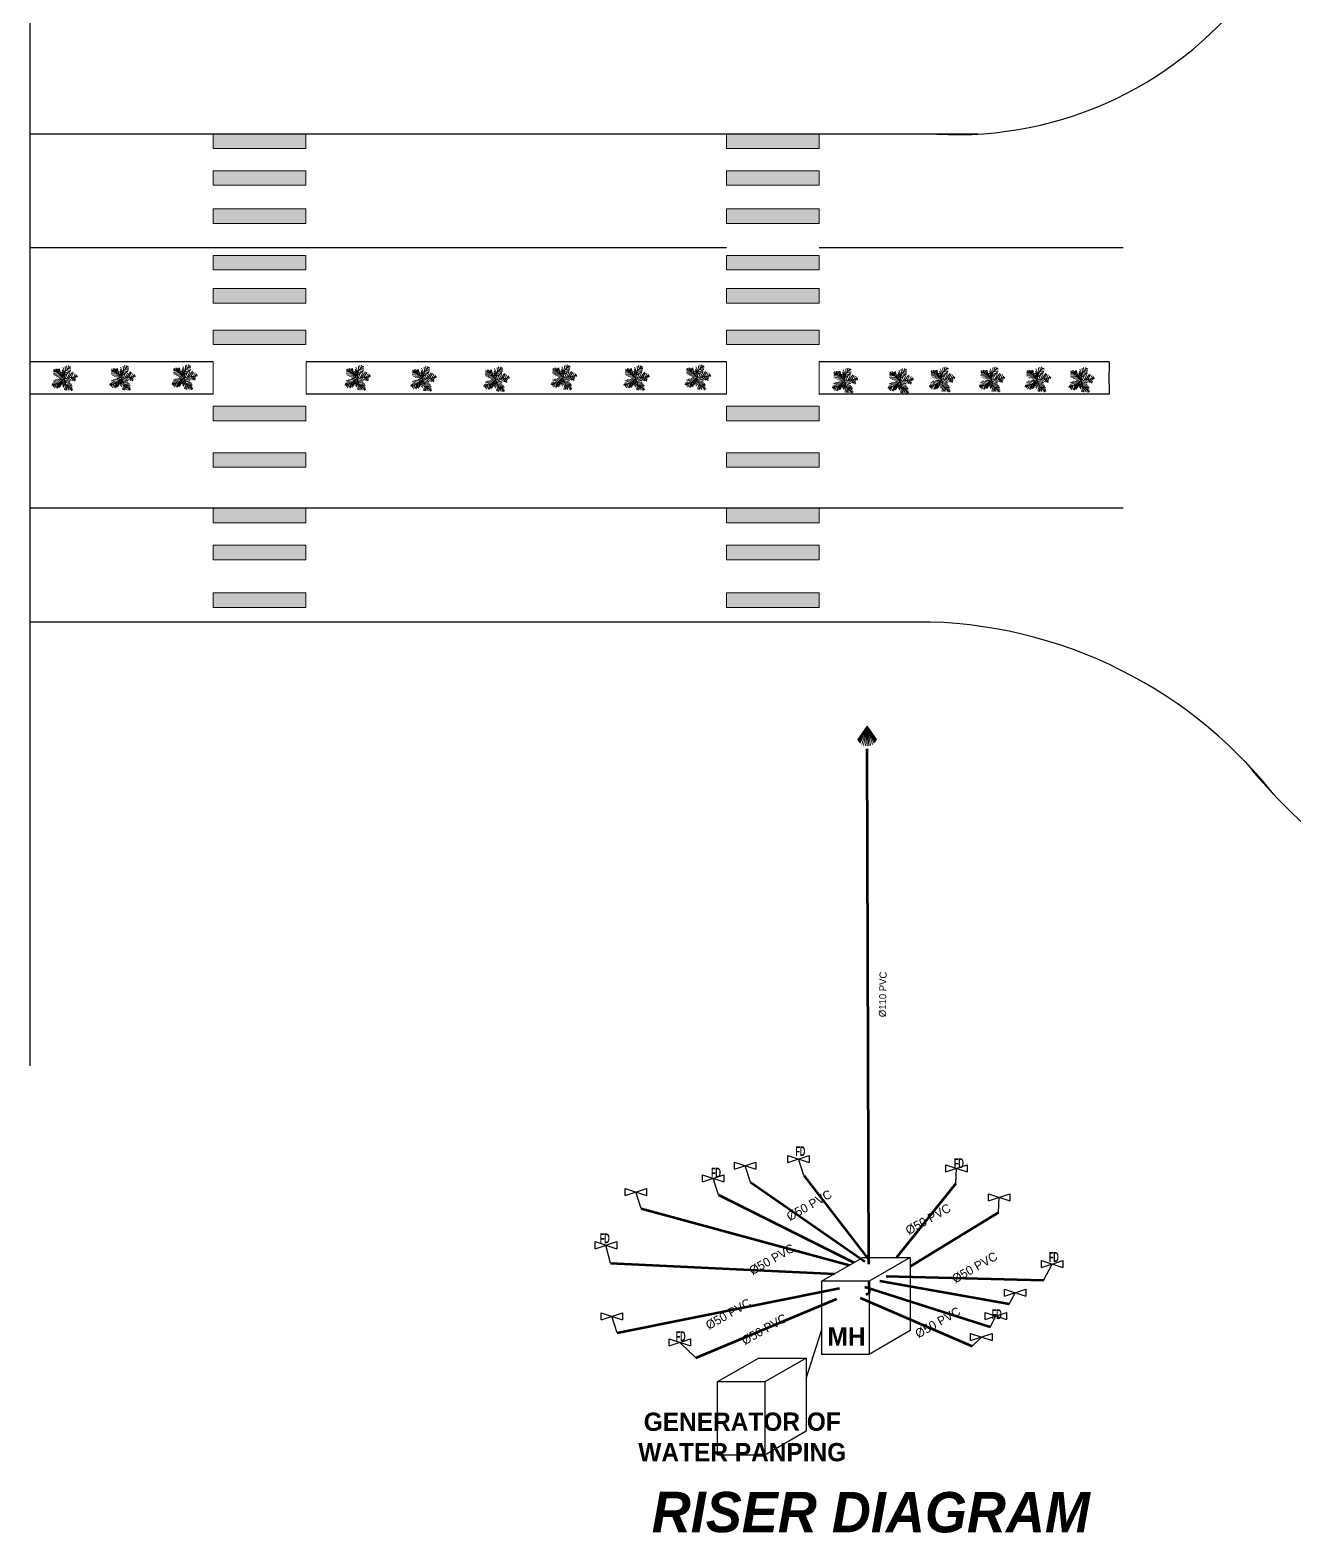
# Model space of a CAD drawing. Header units: inches. Extents: x -291016 to -124071, y 25078 to 137196.
# Drawn here: x -177749 to -173863, y 38598 to 43218 of the extents above; entities that cross this region are included whole.
import ezdxf

# ---------------------------------------------------------------- set-up
doc = ezdxf.new("R2010")
doc.units = ezdxf.units.IN
doc.header["$MEASUREMENT"] = 0
doc.linetypes.add('DASHDOT', pattern=[1, 0.5, -0.25, 0, -0.25])
for name, color, linetype, lineweight in [('DOOR', 112, 'Continuous', 20), ('Furn', 106, 'Continuous', 9), ('HATCH', 8, 'Continuous', 9), ('text', 7, 'Continuous', 35), ('VIS', 31, 'Continuous', 18), ('WALL SEC', 7, 'Continuous', 50), ('WATER', 4, 'DASHDOT', 50), ('win', 181, 'Continuous', 25)]:
    doc.layers.add(name, color=color, linetype=linetype, lineweight=lineweight)
doc.layers.add('SITE', color=4, linetype='Continuous')
doc.styles.add('ROMANS', font='romans.shx', dxfattribs={"width": 0.85})
doc.styles.add('style-100', font='times.ttf', dxfattribs={"height": 2.5})
doc.linetypes.add('COLD_WATER_SUPPLY', pattern='A,12.7,-5.08,["CWL",Standard,S=2.54,R=0,X=-2.54,Y=-1.27],-5.08', length=22.86)
doc.linetypes.add('PVC_PIPE_LINE', pattern='A,0.5,-0.2,[")",ROMANS,S=0.1,R=0,X=-0.1,Y=-0.05],-0.001', length=0.701)

# ---------------------------------------------------------------- blocks, each defined once
blk = doc.blocks.new('*U4')
for p, q in [((-47.498, 19.737), (-55.83, 18.344)), ((-40.615, 13.7), (-55.105, 10.913)), ((-31.5, 4.5), (-52.5, 25.5)), ((-33.37, 6.269), (-52.207, 5.34)), ((-48.585, 21.131), (-49.309, 29.026)), ((-28.299, 3.483), (-47.86, -5.805)), ((-43.513, 28.561), (-42.427, 15.558)), ((-38.442, 26.239), (-34.819, 7.663)), ((-21.416, 3.018), (-38.079, -8.128)), ((-35.544, 28.097), (-24.314, 3.947)), ((0, 0), (-31.5, 4.5)), ((-14.533, 2.09), (-30.834, 25.31)), ((-15.982, 2.09), (-30.11, -9.521)), ((-3.665, 19.273), (-27.574, 35.527)), ((-5.114, 28.097), (-24.676, 40.636)), ((-24.314, 23.917), (-2.941, 13.7)), ((0, 0), (-22.5, -19.5)), ((-7.288, 39.707), (-21.778, 46.673)), ((-6.563, 1.161), (-21.416, -8.128)), ((-20.691, 13.7), (-1.129, 4.876)), ((-8.737, 47.138), (-17.069, 52.711)), ((-10.186, 53.64), (-13.084, 55.962)), ((0, 0), (-10.5, 57)), ((-9.099, 51.782), (-6.563, 55.962)), ((-7.65, 43.423), (-2.578, 49.46)), ((-5.839, 35.992), (4.667, 48.067)), ((-5.114, 27.632), (10.463, 46.673)), ((-2.941, 16.486), (8.652, 37.85)), ((-1.129, 6.734), (9.014, 26.704)), ((0, 0), (27, 9)), ((0, 0), (18, -22.5)), ((3.942, 1.625), (11.187, 24.381)), ((6.478, 1.625), (26.04, -8.592)), ((10.101, 3.483), (17.708, 26.239)), ((11.187, 3.483), (30.749, -5.805)), ((16.259, 5.805), (23.142, 31.348)), ((18.07, 5.805), (35.096, -3.483)), ((22.055, 7.198), (27.489, 32.277)), ((24.229, 7.663), (46.688, 1.625)), ((27, 9), (48, 36)), ((27.127, 9.056), (31.112, 35.992)), ((29.662, 12.307), (48.137, 6.269)), ((31.836, 30.883), (32.561, 16.486)), ((33.285, 16.486), (48.862, 10.913)), ((35.096, 32.741), (37.27, 22.524)), ((36.183, 19.737), (48.137, 17.88)), ((38.719, 34.134), (41.979, 28.561)), ((40.53, 25.775), (48.862, 24.846)), ((43.791, 29.954), (51.036, 30.883)), ((44.153, 36.456), (45.239, 32.741)), ((-17.431, -15.094), (-42.789, -18.809)), ((-28.299, -29.026), (-42.789, -31.348)), ((-24.314, -21.596), (-42.427, -22.06)), ((-30.834, -34.135), (-42.427, -35.528)), ((-34.457, -39.708), (-40.978, -42.494)), ((-26.849, -26.24), (-40.253, -25.775)), ((-22.5, -19.5), (-37.5, -45)), ((-32.646, -36.921), (-31.921, -44.352)), ((-15.257, -12.772), (-30.11, -12.772)), ((-29.023, -30.884), (-27.936, -43.887)), ((-25.038, -23.918), (-22.865, -45.281)), ((-20.691, -18.345), (-17.793, -44.352)), ((-6.563, -5.805), (-19.967, -9.985)), ((-17.069, -15.094), (-12.721, -40.172)), ((-13.446, -11.378), (-8.737, -32.741)), ((-9.461, -8.592), (-6.201, -23.453)), ((-4.752, -3.483), (-3.665, -14.629)), ((2.493, -3.019), (-1.491, -20.202)), ((1.769, -2.555), (24.229, -9.521)), ((5.029, -6.27), (2.131, -25.775)), ((9.014, -11.378), (3.58, -35.992)), ((14.085, -16.951), (6.478, -40.172)), ((7.565, -9.056), (32.198, -14.629)), ((18.07, -22.524), (8.289, -45.745)), ((12.274, -15.094), (36.907, -18.809)), ((20.244, -30.419), (15.897, -44.816)), ((16.259, -19.738), (36.183, -22.989)), ((18, -22.5), (27, -52.5)), ((18.433, -22.524), (40.53, -29.026)), ((19.157, -25.311), (38.719, -33.206)), ((22.78, -37.85), (19.519, -48.532)), ((21.331, -32.741), (39.081, -40.636)), ((22.78, -38.314), (34.372, -44.816)), ((24.591, -45.745), (23.142, -50.854)), ((24.591, -43.423), (30.749, -47.603)), ((26.764, -49.925), (28.213, -50.854))]:
    blk.add_line(p, q)

msp = doc.modelspace()

# ---------------------------------------------------------------- hatches: boundary and pattern name
at = {"layer": 'DOOR', "linetype": 'Continuous', "ltscale": 0.2}
for points in [[(-176900.9998, 42898.6158), (-177185.9998, 42898.6158), (-177185.9998, 42854), (-176900.9998, 42854)], [(-175322.9998, 42898.6158), (-175607.9998, 42898.6158), (-175607.9998, 42854), (-175322.9998, 42854)], [(-176900.9998, 42786), (-177185.9998, 42786), (-177185.9998, 42741.3842), (-176900.9998, 42741.3842)], [(-175322.9998, 42786), (-175607.9998, 42786), (-175607.9998, 42741.3842), (-175322.9998, 42741.3842)], [(-176900.9998, 42668.5), (-177185.9998, 42668.5), (-177185.9998, 42623.8842), (-176900.9998, 42623.8842)], [(-175322.9998, 42668.5), (-175607.9998, 42668.5), (-175607.9998, 42623.8842), (-175322.9998, 42623.8842)], [(-176900.9998, 42525.5), (-177185.9998, 42525.5), (-177185.9998, 42480.8842), (-176900.9998, 42480.8842)], [(-175322.9998, 42525.5), (-175607.9998, 42525.5), (-175607.9998, 42480.8842), (-175322.9998, 42480.8842)], [(-176900.9998, 42423.5), (-177185.9998, 42423.5), (-177185.9998, 42378.8842), (-176900.9998, 42378.8842)], [(-175322.9998, 42423.5), (-175607.9998, 42423.5), (-175607.9998, 42378.8842), (-175322.9998, 42378.8842)], [(-176900.9998, 42296), (-177185.9998, 42296), (-177185.9998, 42251.3842), (-176900.9998, 42251.3842)], [(-175322.9998, 42296), (-175607.9998, 42296), (-175607.9998, 42251.3842), (-175322.9998, 42251.3842)], [(-176900.9998, 42062), (-177185.9998, 42062), (-177185.9998, 42017.3842), (-176900.9998, 42017.3842)], [(-175322.9998, 42062), (-175607.9998, 42062), (-175607.9998, 42017.3842), (-175322.9998, 42017.3842)], [(-176900.9998, 41919), (-177185.9998, 41919), (-177185.9998, 41874.3842), (-176900.9998, 41874.3842)], [(-175322.9998, 41919), (-175607.9998, 41919), (-175607.9998, 41874.3842), (-175322.9998, 41874.3842)], [(-176900.9998, 41748.6158), (-177185.9998, 41748.6158), (-177185.9998, 41704), (-176900.9998, 41704)], [(-175322.9998, 41748.6158), (-175607.9998, 41748.6158), (-175607.9998, 41704), (-175322.9998, 41704)], [(-176900.9998, 41634.5), (-177185.9998, 41634.5), (-177185.9998, 41589.8842), (-176900.9998, 41589.8842)], [(-175322.9998, 41634.5), (-175607.9998, 41634.5), (-175607.9998, 41589.8842), (-175322.9998, 41589.8842)], [(-176900.9998, 41488), (-177185.9998, 41488), (-177185.9998, 41443.3842), (-176900.9998, 41443.3842)], [(-175322.9998, 41488), (-175607.9998, 41488), (-175607.9998, 41443.3842), (-175322.9998, 41443.3842)]]:
    msp.add_hatch(color=2, dxfattribs=at).paths.add_polyline_path(points)

# ---------------------------------------------------------------- linework, layer by layer
msp.add_line((-177748.9998, 40034.051), (-177748.9998, 46516.1027))
at = {"color": 1}
for p, q in [((-174835.4864, 42898.6158), (-177748.9998, 42898.6158)), ((-175607.9998, 42548.6158), (-177748.9998, 42548.6158)), ((-174388.1949, 42548.6158), (-175322.9998, 42548.6158)), ((-177185.4998, 42198.6158), (-177748.9998, 42198.6158)), ((-175607.9998, 42198.6158), (-176899.9998, 42198.6158)), ((-174430.8089, 42198.6158), (-175322.9998, 42198.6158)), ((-177185.4998, 42098.6158), (-177748.9998, 42098.6158)), ((-175607.9998, 42098.6158), (-176899.9998, 42098.6158)), ((-174430.8089, 42098.6158), (-175322.9998, 42098.6158)), ((-174388.1949, 41748.6158), (-177748.9998, 41748.6158)), ((-174981.3311, 41398.6158), (-177748.9998, 41398.6158))]:
    msp.add_line(p, q, dxfattribs=at)
at = {"color": 3}
for p, q in [((-175583.3581, 39737.9812), (-175517.3581, 39716.2312)), ((-175583.3581, 39716.2312), (-175517.3581, 39737.9812)), ((-175419.1081, 39758.9812), (-175353.1081, 39737.2312)), ((-175419.1081, 39737.2312), (-175353.1081, 39758.9812)), ((-175369.9422, 39697.2589), (-175386.1081, 39748.1062)), ((-175681.6081, 39699.7312), (-175615.6081, 39677.9812)), ((-175681.6081, 39677.9812), (-175615.6081, 39699.7312)), ((-175632.4422, 39638.0089), (-175648.6081, 39688.8562)), ((-175534.1922, 39676.2589), (-175550.3581, 39727.1062)), ((-174933.1459, 39730.2933), (-174867.1459, 39708.5433)), ((-174933.1459, 39708.5433), (-174867.1459, 39730.2933)), ((-174902.3959, 39672.1683), (-174900.1459, 39719.4183)), ((-175919.3581, 39657.7312), (-175853.3581, 39635.9812)), ((-175919.3581, 39635.9812), (-175853.3581, 39657.7312)), ((-175870.1922, 39596.0089), (-175886.3581, 39646.8562)), ((-174802.1922, 39641.3839), (-174736.1922, 39619.6339)), ((-174802.1922, 39619.6339), (-174736.1922, 39641.3839)), ((-174771.4422, 39583.2589), (-174769.1922, 39630.5089)), ((-176011.1922, 39494.0089), (-175945.1922, 39472.2589)), ((-176011.1922, 39472.2589), (-175945.1922, 39494.0089)), ((-175963.9422, 39427.2589), (-175978.1922, 39483.1339)), ((-174639.4422, 39435.8278), (-174573.4422, 39414.0778)), ((-174639.4422, 39414.0778), (-174573.4422, 39435.8278)), ((-174632.559, 39374.1054), (-174606.4422, 39424.9528)), ((-174753.1443, 39347.5956), (-174687.1443, 39325.8456)), ((-174753.1443, 39325.8456), (-174687.1443, 39347.5956)), ((-174738.309, 39301.3554), (-174720.1443, 39336.7206)), ((-175993.1922, 39275.3839), (-175927.1922, 39253.6339)), ((-175993.1922, 39253.6339), (-175927.1922, 39275.3839)), ((-174812.2456, 39275.9249), (-174746.2456, 39254.1749)), ((-174812.2456, 39254.1749), (-174746.2456, 39275.9249)), ((-175944.0263, 39213.6615), (-175960.1922, 39264.5089)), ((-174796.809, 39230.8554), (-174779.2456, 39265.0499)), ((-175783.9422, 39195.1339), (-175717.9422, 39173.3839)), ((-175783.9422, 39173.3839), (-175717.9422, 39195.1339)), ((-175701.4422, 39137.0089), (-175750.9422, 39184.2589)), ((-175363.0094, 39073.2589), (-175315.3091, 39220.2589)), ((-174856.9422, 39211.6339), (-174790.9422, 39189.8839)), ((-174856.9422, 39189.8839), (-174790.9422, 39211.6339)), ((-174852.4422, 39172.2589), (-174823.9422, 39200.7589))]:
    msp.add_line(p, q, dxfattribs=at)
for points in [[(-175583.3581, 39716.2312), (-175583.3581, 39737.9812)], [(-175517.3581, 39737.9812), (-175517.3581, 39716.2312)], [(-175419.1081, 39737.2312), (-175419.1081, 39758.9812)], [(-175353.1081, 39758.9812), (-175353.1081, 39737.2312)], [(-175681.6081, 39677.9812), (-175681.6081, 39699.7312)], [(-175615.6081, 39699.7312), (-175615.6081, 39677.9812)], [(-174933.1459, 39708.5433), (-174933.1459, 39730.2933)], [(-174867.1459, 39730.2933), (-174867.1459, 39708.5433)], [(-175919.3581, 39635.9812), (-175919.3581, 39657.7312)], [(-175853.3581, 39657.7312), (-175853.3581, 39635.9812)], [(-174802.1922, 39619.6339), (-174802.1922, 39641.3839)], [(-174736.1922, 39641.3839), (-174736.1922, 39619.6339)], [(-176011.1922, 39472.2589), (-176011.1922, 39494.0089)], [(-175945.1922, 39494.0089), (-175945.1922, 39472.2589)], [(-174639.4422, 39414.0778), (-174639.4422, 39435.8278)], [(-174573.4422, 39435.8278), (-174573.4422, 39414.0778)], [(-174753.1443, 39325.8456), (-174753.1443, 39347.5956)], [(-174687.1443, 39347.5956), (-174687.1443, 39325.8456)], [(-175993.1922, 39253.6339), (-175993.1922, 39275.3839)], [(-175927.1922, 39275.3839), (-175927.1922, 39253.6339)], [(-174812.2456, 39254.1749), (-174812.2456, 39275.9249)], [(-174746.2456, 39275.9249), (-174746.2456, 39254.1749)], [(-175783.9422, 39173.3839), (-175783.9422, 39195.1339)], [(-175717.9422, 39195.1339), (-175717.9422, 39173.3839)], [(-174856.9422, 39189.8839), (-174856.9422, 39211.6339)], [(-174790.9422, 39211.6339), (-174790.9422, 39189.8839)]]:
    msp.add_lwpolyline(points, dxfattribs=at)
for centre, radius, start, end in [((-174897.9932, 44028.1722), 1131.2846, 266.832627, 324.2535773), ((-175022.9156, 39997.592), 1401.6409, 38.4367413, 91.7001237)]:
    msp.add_arc(centre, radius, start, end, dxfattribs=at)
for start, end in [(178.4678093, 181.5321907), (219.1166774, 240.3242598)]:
    msp.add_arc((-172561.5207, 42148.6158), 1869.9568, start, end)
at = {"layer": 'DOOR', "color": 2, "linetype": 'Continuous', "ltscale": 0.2}
for p, q in [((-175607.9998, 42198.6158), (-175607.9998, 42098.6158)), ((-175322.9998, 42198.6158), (-175322.9998, 42098.6158))]:
    msp.add_line(p, q, dxfattribs=at)
for points in [[(-177185.9998, 42898.6158), (-176900.9998, 42898.6158), (-176900.9998, 42854), (-177185.9998, 42854)], [(-175607.9998, 42898.6158), (-175322.9998, 42898.6158), (-175322.9998, 42854), (-175607.9998, 42854)], [(-177185.9998, 42786), (-176900.9998, 42786), (-176900.9998, 42741.3842), (-177185.9998, 42741.3842)], [(-175607.9998, 42786), (-175322.9998, 42786), (-175322.9998, 42741.3842), (-175607.9998, 42741.3842)], [(-177185.9998, 42668.5), (-176900.9998, 42668.5), (-176900.9998, 42623.8842), (-177185.9998, 42623.8842)], [(-175607.9998, 42668.5), (-175322.9998, 42668.5), (-175322.9998, 42623.8842), (-175607.9998, 42623.8842)], [(-177185.9998, 42525.5), (-176900.9998, 42525.5), (-176900.9998, 42480.8842), (-177185.9998, 42480.8842)], [(-175607.9998, 42525.5), (-175322.9998, 42525.5), (-175322.9998, 42480.8842), (-175607.9998, 42480.8842)], [(-177185.9998, 42423.5), (-176900.9998, 42423.5), (-176900.9998, 42378.8842), (-177185.9998, 42378.8842)], [(-175607.9998, 42423.5), (-175322.9998, 42423.5), (-175322.9998, 42378.8842), (-175607.9998, 42378.8842)], [(-177185.9998, 42296), (-176900.9998, 42296), (-176900.9998, 42251.3842), (-177185.9998, 42251.3842)], [(-175607.9998, 42296), (-175322.9998, 42296), (-175322.9998, 42251.3842), (-175607.9998, 42251.3842)], [(-177185.9998, 42062), (-176900.9998, 42062), (-176900.9998, 42017.3842), (-177185.9998, 42017.3842)], [(-175607.9998, 42062), (-175322.9998, 42062), (-175322.9998, 42017.3842), (-175607.9998, 42017.3842)], [(-177185.9998, 41919), (-176900.9998, 41919), (-176900.9998, 41874.3842), (-177185.9998, 41874.3842)], [(-175607.9998, 41919), (-175322.9998, 41919), (-175322.9998, 41874.3842), (-175607.9998, 41874.3842)], [(-177185.9998, 41748.6158), (-176900.9998, 41748.6158), (-176900.9998, 41704), (-177185.9998, 41704)], [(-175607.9998, 41748.6158), (-175322.9998, 41748.6158), (-175322.9998, 41704), (-175607.9998, 41704)], [(-177185.9998, 41634.5), (-176900.9998, 41634.5), (-176900.9998, 41589.8842), (-177185.9998, 41589.8842)], [(-175607.9998, 41634.5), (-175322.9998, 41634.5), (-175322.9998, 41589.8842), (-175607.9998, 41589.8842)], [(-177185.9998, 41488), (-176900.9998, 41488), (-176900.9998, 41443.3842), (-177185.9998, 41443.3842)], [(-175607.9998, 41488), (-175322.9998, 41488), (-175322.9998, 41443.3842), (-175607.9998, 41443.3842)]]:
    msp.add_lwpolyline(points, close=True, dxfattribs=at)
for points in [[(-177185.4998, 42098.6158), (-177185.4998, 42198.6158)], [(-176899.9998, 42198.6158), (-176899.9998, 42098.6158)]]:
    msp.add_lwpolyline(points, dxfattribs=at)
at = {"layer": 'HATCH', "color": 3, "linetype": 'Continuous', "lineweight": 30}
for p, q in [((-175042.4029, 39445.3434), (-175042.4029, 39220.3434)), ((-175315.3091, 39372.2184), (-175315.3091, 39147.2184)), ((-175169.0591, 39372.2184), (-175169.0591, 39147.2184)), ((-175363.0094, 39135.8654), (-175363.0094, 38910.8654)), ((-175635.9156, 39062.7404), (-175635.9156, 38837.7404)), ((-175489.6656, 39062.7404), (-175489.6656, 38837.7404))]:
    msp.add_line(p, q, dxfattribs=at)
for points in [[(-175315.3091, 39372.2184), (-175188.6529, 39445.3434), (-175042.4029, 39445.3434), (-175169.0591, 39372.2184), (-175315.3091, 39372.2184)], [(-175042.4029, 39220.3434), (-175169.0591, 39147.2184), (-175315.3091, 39147.2184)], [(-175635.9156, 39062.7404), (-175509.2594, 39135.8654), (-175363.0094, 39135.8654), (-175489.6656, 39062.7404), (-175635.9156, 39062.7404)], [(-175363.0094, 38910.8654), (-175489.6656, 38837.7404), (-175635.9156, 38837.7404)]]:
    msp.add_lwpolyline(points, dxfattribs=at)
at = {"layer": 'SITE', "color": 0, "linetype": 'PVC_PIPE_LINE', "lineweight": 70, "ltscale": 66}
for p, q in [((-175369.9422, 39697.2589), (-175169.607, 39437.7672)), ((-174902.3959, 39672.1683), (-175084.9422, 39445.3434)), ((-175632.4422, 39638.0089), (-175216.1002, 39429.4967)), ((-175963.9422, 39427.2589), (-175275.2479, 39395.3478)), ((-174632.559, 39374.1054), (-175116.309, 39386.8554)), ((-175701.4422, 39137.0089), (-175268.6381, 39318.087)), ((-174796.809, 39230.8554), (-175181.8736, 39354.0363)), ((-175169.0591, 39335.4236), (-175178.9064, 39329.9358))]:
    msp.add_line(p, q, dxfattribs=at)
at = {"layer": 'SITE', "color": 0, "linetype": 'PVC_PIPE_LINE', "lineweight": 53, "ltscale": 66}
msp.add_lwpolyline([(-175170.1337, 39372.2184), (-175169.0591, 39335.4236), (-175178.9064, 39329.9358)], dxfattribs=at)
at = {"layer": 'VIS'}
for q in [(-175203.4158, 41037.0687), (-175203.2179, 41036.5572), (-175203.058, 41036.1629), (-175202.8649, 41035.7068), (-175202.5286, 41034.9582), (-175202.0844, 41034.0447), (-175201.2782, 41032.5594), (-175200.1253, 41030.725), (-175198.5303, 41028.5872), (-175196.1186, 41025.9671), (-175191.7001, 41022.4358), (-175186.1238, 41019.5562), (-175180.4082, 41017.9469), (-175175.2301, 41021.4693), (-175175.2301, 41017.4791), (-175170.0484, 41017.905), (-175164.3201, 41019.468), (-175158.7209, 41022.3024), (-175154.2741, 41025.7976), (-175151.8414, 41028.3979), (-175150.2291, 41030.5226), (-175149.0616, 41032.3474), (-175148.2434, 41033.8259), (-175147.7918, 41034.7358), (-175147.4495, 41035.4815), (-175147.2527, 41035.936), (-175147.0896, 41036.3289), (-175146.8876, 41036.8387)]:
    msp.add_line((-175175.2301, 41078.4047), q, dxfattribs=at)
at = {"layer": 'WATER', "color": 4, "linetype": 'COLD_WATER_SUPPLY', "lineweight": 60, "ltscale": 2}
for p, q in [((-175169.559, 39424.3554), (-175175.2301, 41008.8967)), ((-175534.1922, 39676.2589), (-175182.4422, 39432.5089)), ((-175870.1922, 39596.0089), (-175229.1156, 39421.9823)), ((-175042.4029, 39417.2237), (-174771.4422, 39583.2589)), ((-174738.309, 39301.3554), (-175135.809, 39372.6054)), ((-175944.0263, 39213.6615), (-175260.309, 39350.8554)), ((-175196.7446, 39321.3879), (-174852.4422, 39172.2589))]:
    msp.add_line(p, q, dxfattribs=at)
at = {"layer": 'win', "lineweight": 30}
for p, q in [((-175175.2301, 41078.4047), (-175203.5896, 41037.5423)), ((-175146.7099, 41037.3109), (-175175.2301, 41078.4047))]:
    msp.add_line(p, q, dxfattribs=at)

# ---------------------------------------------------------------- block references
at = {"layer": 'Furn', "ltscale": 0.2, "xscale": 0.7250000000931323, "yscale": 0.7250000000931323, "zscale": 0.725, "rotation": 270}
for p in [(-177644.3938, 42146.3429), (-177466.3938, 42147.3429), (-177275.3938, 42149.3429), (-176743.3938, 42147.3429), (-176540.8938, 42144.3429), (-176316.3938, 42142.8429), (-176109.3938, 42148.8429), (-175885.8938, 42146.8429), (-175697.3938, 42148.8429), (-174946.3938, 42142.3429), (-174792.8938, 42142.3429), (-174651.8938, 42142.3429), (-174517.3938, 42140.8429), (-175244.8938, 42138.8429), (-175073.8938, 42137.8429)]:
    msp.add_blockref('*U4', p, dxfattribs=at)

# ---------------------------------------------------------------- texts
at = {"color": 7, "lineweight": 40, "char_height": 27, "attachment_point": 5, "rotation": 29.5524214, "style": 'style-100'}
for insert in [(-175353.0655, 39605.2998), (-174987.5322, 39562.6232), (-175468.059, 39439.3554), (-174844.3061, 39414.158), (-175601.8722, 39271.1776), (-175491.3722, 39224.1776), (-174957.8722, 39245.1776)]:
    msp.add_mtext('{\\fRaavi|b0|i0|c0|p34;\\C256;%%C50 PVC}', dxfattribs=dict(at, insert=insert))
at = {"layer": 'text', "color": 4, "attachment_point": 5, "style": 'style-100'}
for s, insert, char_height, rotation in [('{\\fRaavi|b0|i0|c0|p34;\\C256;%%C110 PVC}', (-175126.809, 40253.8554), 21.87, 89.0064028), ('{\\fStylus BT|b1|i0|c0|p34;\\C256;MH}', (-175238.5058, 39202.6547), 56.25, 0.0369547), ('{\\fStylus BT|b1|i0|c0|p34;\\C256;GENERATOR OF \\PWATER PANPING}', (-175559.1124, 38893.1767), 56.25, 0.0369547)]:
    msp.add_mtext(s, dxfattribs=dict(at, insert=insert, char_height=char_height, rotation=rotation))
at = {"layer": 'text', "color": 0, "insert": (-175163.5, 38931.5), "char_height": 147.798, "width": 3525.682433, "attachment_point": 2, "rotation": 359.9587213}
msp.add_mtext('{\\fCentury Gothic|b1|i1|c0|p34;\\H0.8403x;\\PRISER DIAGRAM}', dxfattribs=at)
at = {"layer": 'WALL SEC', "linetype": 'Continuous', "ltscale": 0.2, "char_height": 30, "width": 257.58934, "attachment_point": 1}
for insert in [(-175395.7382, 39787.136), (-174908.2382, 39750.136), (-175655.2382, 39721.136), (-175997.2382, 39519.136), (-174616.2382, 39461.636), (-174791.6528, 39285.8779), (-175763.7382, 39218.136)]:
    msp.add_mtext('{\\fTechnicBold|b0|i0|c2|p2;\\W0.7;\\T0.9;FD}', dxfattribs=dict(at, insert=insert))

doc.saveas('drawing.dxf')
